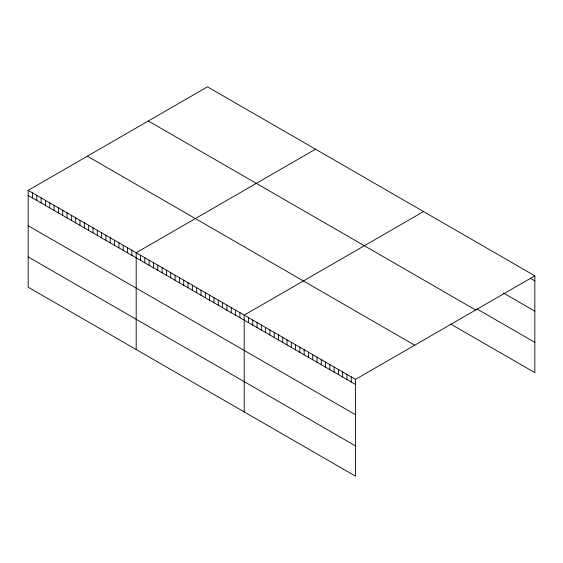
<?xml version="1.0" encoding="UTF-8"?>
<svg xmlns="http://www.w3.org/2000/svg" width="563" height="563" viewBox="0 0 563 563"><rect width="100%" height="100%" fill="white"/><g stroke="black" fill="none" stroke-linecap="round" stroke-linejoin="round"><path stroke-width="0.84" d="M28.15 190.364L355.513 379.371L355.513 476.171L28.15 287.165L28.15 190.364L207.487 86.829L534.85 275.835L534.85 372.636L450.66 324.028M315.512 149.202L136.183 252.738L136.183 349.539M423.545 211.575L244.208 315.111L244.208 411.912M355.513 379.371L534.85 275.835M530.571 278.446L534.85 280.916M503.456 293.056L534.85 311.184M477.058 309.003L534.85 342.367M148.301 120.996L475.672 310.002M87.328 156.197L414.699 345.203M28.15 195.452L355.513 384.452M28.15 225.714L355.513 414.72M28.15 256.904L355.513 445.903M351.235 376.9L351.235 381.981M346.956 374.43L346.956 379.511M342.67 371.953L342.67 377.041M338.391 369.483L338.391 374.564M334.112 367.013L334.112 372.094M329.834 364.543L329.834 369.624M325.548 362.072L325.548 367.153M321.269 359.595L321.269 364.683M316.99 357.125L316.99 362.206M312.704 354.655L312.704 359.736M308.425 352.185L308.425 357.266M304.147 349.714L304.147 354.796M299.861 347.237L299.861 352.325M295.582 344.767L295.582 349.848M291.303 342.297L291.303 347.378M287.017 339.827L287.017 344.908M282.739 337.357L282.739 342.438M278.46 334.879L278.46 339.968M274.181 332.409L274.181 337.49M269.895 329.939L269.895 335.02M265.616 327.469L265.616 332.55M261.338 324.999L261.338 330.08M257.052 322.522L257.052 327.61M252.773 320.051L252.773 325.132M248.494 317.581L248.494 322.662M239.887 312.613L239.887 317.694M235.566 310.122L235.566 315.203M231.245 307.623L231.245 312.704M226.924 305.132L226.924 310.213M222.603 302.634L222.603 307.715M218.282 300.142L218.282 305.223M213.961 297.644L213.961 302.725M209.64 295.153L209.64 300.234M205.319 292.654L205.319 297.736M200.998 290.163L200.998 295.244M196.677 287.665L196.677 292.746M192.356 285.174L192.356 290.255M188.035 282.675L188.035 287.756M183.714 280.184L183.714 285.265M179.393 277.686L179.393 282.767M175.072 275.194L175.072 280.275M170.751 272.696L170.751 277.777M166.43 270.205L166.43 275.286M162.109 267.707L162.109 272.788M157.788 265.215L157.788 270.296M153.467 262.717L153.467 267.798M149.146 260.226L149.146 265.307M144.825 257.727L144.825 262.808M140.504 255.236L140.504 260.317M131.862 250.246L131.862 255.328M127.541 247.748L127.541 252.829M123.22 245.257L123.22 250.338M118.899 242.759L118.899 247.84M114.578 240.267L114.578 245.348M110.257 237.769L110.257 242.85M105.935 235.278L105.935 240.359M101.607 232.779L101.607 237.86M97.286 230.288L97.286 235.369M92.965 227.79L92.965 232.871M88.644 225.299L88.644 230.38M84.323 222.8L84.323 227.881M80.002 220.309L80.002 225.39M75.681 217.811L75.681 222.892M71.36 215.319L71.36 220.4M67.039 212.821L67.039 217.902M62.718 210.33L62.718 215.411M58.397 207.831L58.397 212.913M54.076 205.333L54.076 210.421M49.755 202.842L49.755 207.923M45.434 200.344L45.434 205.432M41.113 197.852L41.113 202.933M36.792 195.354L36.792 200.442M32.471 192.863L32.471 197.944"/></g></svg>
